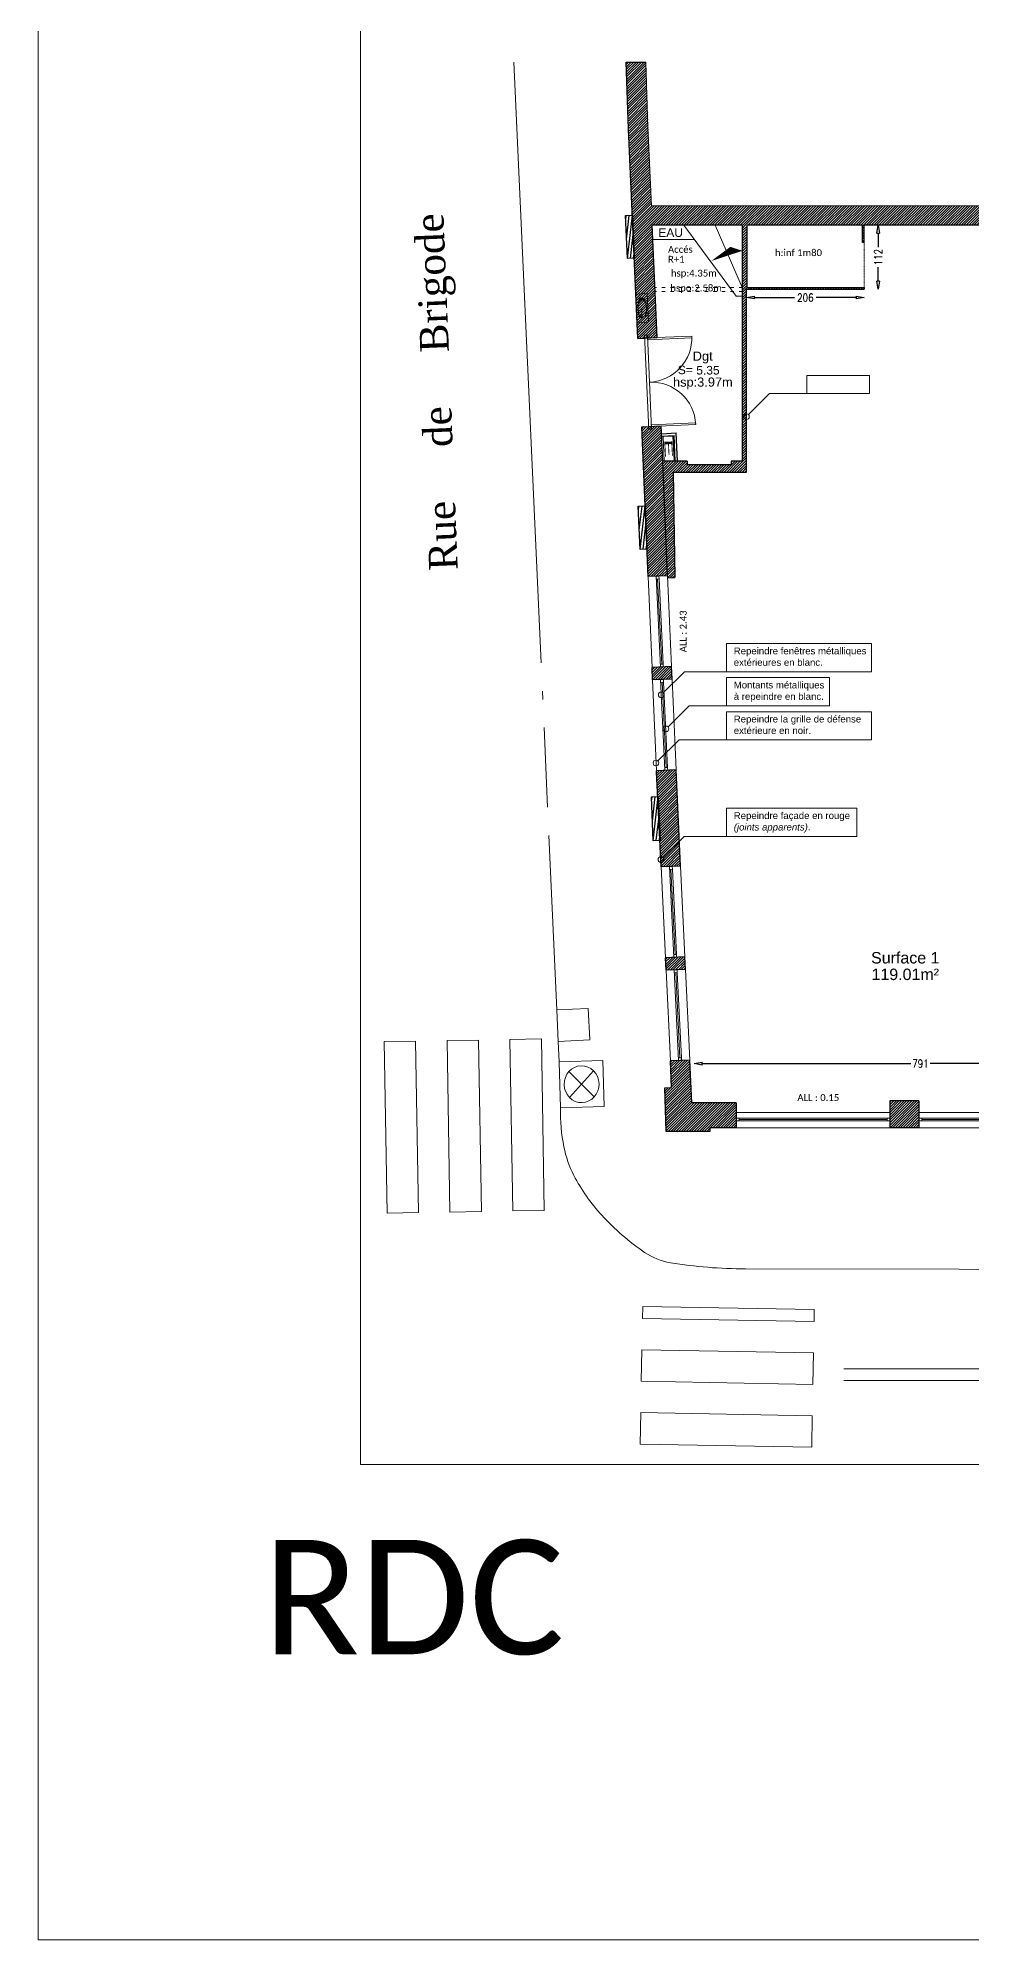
# Model space of a CAD drawing. Header units: millimetres. Extents: x -14819 to 43195, y -10328 to 20814.
# Drawn here: x 5508 to 7141, y -826 to 2501 of the extents above; entities that cross this region are included whole.
import ezdxf
from ezdxf.enums import TextEntityAlignment as Align

# ---------------------------------------------------------------- set-up
doc = ezdxf.new("R2010")
doc.units = ezdxf.units.MM
doc.header["$PDMODE"] = 3
for name, pattern in [('ACAD_ISO03W100', [30, 12, -18]), ('Chemin', [0.5, 0.3, -0.2]), ('Cotation', [0.2, 0.1, -0.1])]:
    doc.linetypes.add(name, pattern=pattern)
for name, color, linetype, lineweight in [('00 - Mise en Sécurité', 30, 'Continuous', 13), ('05 - Menuiserie', 150, 'Continuous', 5), ('41 - Côtes Intérieures', 71, 'Continuous', 9), ('59 - TxT', 120, 'Continuous', 0), ('_cadre100', 7, 'Continuous', 15), ('_Texte', 7, 'Continuous', 15), ('BO_bordure', 7, 'Continuous', 13), ('Escalier', 8, 'Continuous', 18), ('Etiq_Affectation', 7, 'Continuous', 0), ('Etiq_Num_appart', 7, 'Continuous', 0), ('Etiq_Surface', 7, 'Continuous', 0), ('Etiq_Typologie', 7, 'Continuous', 0), ('Etiquette', 7, 'Continuous', 13), ('hauteur inf1.8m', 11, 'Continuous', 0), ('MA_assainissement', 30, 'Continuous', 13), ('ME_electricite', 1, 'Continuous', 13), ('Menuiserie_cps', 7, 'Continuous', 15), ('MG_gaz', 40, 'Continuous', 13), ('MR_topo', 7, 'Continuous', 5), ('MSH_signalisation-horizontale', 7, 'Continuous', 9), ('Mur_coupe', 7, 'Continuous', 25), ('Mur_projeté', 8, 'ACAD_ISO03W100', 18), ('Mur_vu', 8, 'Continuous', 18), ('MW_eau', 5, 'Continuous', 13)]:
    doc.layers.add(name, color=color, linetype=linetype, lineweight=lineweight)
doc.layers.add('10 - Hachures', color=7, linetype='Continuous', lineweight=18, true_color=0x646464)
for name, color, linetype, lineweight, plot in [('_mur_fantome', 2, 'Continuous', 0, False), ('Etiq_Adresse', 7, 'Continuous', 0, False), ('Etiq_Mesure_ou_non', 7, 'Continuous', 0, False), ('Menuiserie_seuil', 8, 'Continuous', 9, False)]:
    doc.layers.add(name, color=color, linetype=linetype, lineweight=lineweight, plot=plot)
doc.styles.add('CR_Cot', font='simplex.shx', dxfattribs={"width": 0.8})
doc.styles.add('Dutch', font='dutch.ttf')
doc.styles.add('Legend', font='calibri.ttf')
doc.styles.add('NUV', font='arial.ttf')
doc.styles.get("Standard").update_dxf_attribs({"font": 'arial.ttf'})
doc.styles.add('Stylbloc-bdu', font='sanss___.ttf')
doc.dimstyles.get("Standard").update_dxf_attribs({"dimtxt": 14, "dimasz": 14, "dimexe": 0.18, "dimexo": 0.0625, "dimgap": 5, "dimtad": 0, "dimtoh": 1, "dimdec": 0, "dimzin": 0, "dimdsep": 46, "dimtxsty": 'CR_Cot', "dimblk": 'CLOSEDBLANK', "dimcen": 0, "dimse1": 1, "dimse2": 1, "dimadec": 0, "dimazin": 0, "dimtfac": 1, "dimtdec": 0, "dimtofl": 0, "dimtmove": 0, "dimatfit": 3, "dimfxl": 1, "dimtolj": 1, "dimtzin": 0, "dimarcsym": 0})

# ---------------------------------------------------------------- blocks, each defined once
blk = doc.blocks.new('Fenetre_269')
blk.add_lwpolyline([(0.05, 0.05), (0.05, 0), (0, 0), (0, 0.05), (2.69, 0.05), (2.69, 0), (2.64, 0), (2.64, 0.05), (2.64, 0.025), (0.05, 0.025), (0.05, 0), (2.64, 0)])
blk = doc.blocks.new('Fenetre_159')
blk.add_lwpolyline([(0.05, 0.05), (0.05, 0), (0, 0), (0, 0.05), (1.59, 0.05), (1.59, 0), (1.54, 0), (1.54, 0.05), (1.54, 0.025), (0.05, 0.025), (0.05, 0), (1.54, 0)])
blk = doc.blocks.new('Porte_Double_155')
at = {"layer": 'Menuiserie_cps', "color": 1, "lineweight": 9}
for points in [[(0, 0), (0, 0.775), (0.03, 0.775), (0.03, 0)], [(1.55, 0), (1.55, 0.775), (1.52, 0.775), (1.52, 0)]]:
    blk.add_lwpolyline(points, close=True, dxfattribs=at)
at = {"layer": 'Menuiserie_cps', "lineweight": 9}
for centre, start, end in [((0, 0), 0, 90), ((1.55, 0), 90, 180)]:
    blk.add_arc(centre, 0.775, start, end, dxfattribs=at)
at = {"layer": 'Menuiserie_seuil'}
blk.add_lwpolyline([(-0.05, 0), (1.6, 0), (1.6, -0.05), (-0.05, -0.05)], close=True, dxfattribs=at)
blk = doc.blocks.new('Ha9')
blk.add_lwpolyline([(-0.5, 0.5), (-0.5, -0.5), (0.5, -0.5), (0.5, 0.5)], close=True)
at = {"flags": 128}
for points in [[(-0.283, 0.283), (0.283, -0.283)], [(0.283, 0.283), (-0.283, -0.283)]]:
    blk.add_lwpolyline(points, dxfattribs=at)
blk.add_circle((0, 0), 0.4)
blk = doc.blocks.new('Ha5')
blk.add_lwpolyline([(-0.5, -0.5), (0.5, -0.5), (0.5, 0.5), (-0.5, 0.5)], close=True)
blk = doc.blocks.new('Hv8')
for p, q in [((-0.5, 0.398), (-0.398, 0.5)), ((-0.5, -0.051), (0.051, 0.5)), ((-0.5, -0.5), (0.5, 0.5)), ((-0.051, -0.5), (0.5, 0.051)), ((0.398, -0.5), (0.5, -0.398))]:
    blk.add_line(p, q)
blk.add_lwpolyline([(-0.5, -0.5), (0.5, -0.5), (0.5, 0.5), (-0.5, 0.5)], close=True)
blk = doc.blocks.new('Hg4')
blk.add_lwpolyline([(-0.5, -0.5), (0.5, -0.5), (0.5, 0.5), (-0.5, 0.5)], close=True)
at = {"style": 'Stylbloc-bdu'}
blk.add_text('G', height=0.8, dxfattribs=at).set_placement((0, 0), align=Align.MIDDLE_CENTER)
blk = doc.blocks.new('He4')
blk.add_lwpolyline([(-0.5, -0.5), (0.5, -0.5), (0.5, 0.5), (-0.5, 0.5)], close=True)
at = {"style": 'Stylbloc-bdu'}
blk.add_text('E', height=0.8, dxfattribs=at).set_placement((0, 0), align=Align.MIDDLE_CENTER)
blk = doc.blocks.new('Etiquette_Copro')
at = {"layer": 'Etiq_Adresse'}
blk.add_attdef('ADRESSE', text='', height=0.16, rotation=0.0292, dxfattribs=at).set_placement((0.047, -0.725), align=Align.CENTER)
at = {"layer": 'Etiq_Affectation'}
blk.add_attdef('AFFECTATION', text='', height=0.16, rotation=0.0292, dxfattribs=at).set_placement((0.044, -0.07), align=Align.CENTER)
at = {"layer": 'Etiq_Mesure_ou_non'}
blk.add_attdef('MESURE', text='', height=0.16, rotation=0.0292, dxfattribs=at).set_placement((0.043, 0.616), align=Align.CENTER)
at = {"layer": 'Etiq_Num_appart'}
blk.add_attdef('NUMERO_APPARTEMENT', text='', height=0.16, rotation=0.0292, dxfattribs=at).set_placement((0.047, -0.525), align=Align.CENTER)
at = {"layer": 'Etiq_Surface'}
blk.add_text('S=', height=0.15, rotation=0.0292, dxfattribs=at).set_placement((-0.391, -0.307))
blk.add_attdef('SURFACE', text='', height=0.15, rotation=0.0292, dxfattribs=at).set_placement((-0.068, -0.358), align=Align.BOTTOM_LEFT)
at = {"layer": 'Etiq_Typologie'}
blk.add_attdef('TYPOLOGIE', text='', height=0.16, rotation=0.0292, dxfattribs=at).set_placement((0.047, -0.925), align=Align.CENTER)
blk = doc.blocks.new('_ClosedBlank')
at = {"color": 0, "linetype": 'ByBlock', "lineweight": -2}
for p, q in [((-1, 0.17), (0, 0)), ((-1, 0.17), (-1, -0.17)), ((0, 0), (-1, -0.17))]:
    blk.add_line(p, q, dxfattribs=at)
blk = doc.blocks.new('*D735')
at = {"layer": '41 - Côtes Intérieures', "color": 0, "lineweight": -2, "transparency": 16777216}
for p, q in [((6976.9, 2159.5), (6976.9, 2134.8)), ((6976.9, 2075.5), (6976.9, 2100.3))]:
    blk.add_line(p, q, dxfattribs=at)
at = {"layer": 'Defpoints', "color": 0, "transparency": 16777216}
for p in [(6952.4, 2173.5), (6976.9, 2173.5), (6952.4, 2061.5)]:
    blk.add_point(p, dxfattribs=at)
at = {"layer": '41 - Côtes Intérieures', "color": 0, "lineweight": -2, "transparency": 16777216, "xscale": 14, "yscale": 14, "zscale": 14}
for p, rotation in [((6976.9, 2173.5), 90), ((6976.9, 2061.5), 270)]:
    blk.add_blockref('_ClosedBlank', p, dxfattribs=dict(at, rotation=rotation))
at = {"layer": '41 - Côtes Intérieures', "color": 0, "transparency": 16777216, "insert": (6976.9, 2117.5), "char_height": 14, "attachment_point": 5, "rotation": 90, "style": 'CR_Cot'}
blk.add_mtext('\\A1;112', dxfattribs=at)
blk = doc.blocks.new('*D736')
at = {"layer": '41 - Côtes Intérieures', "color": 0, "lineweight": -2, "transparency": 16777216}
for p, q in [((6760.4, 2046.8), (6830.3, 2046.8)), ((6938.4, 2046.8), (6868.6, 2046.8))]:
    blk.add_line(p, q, dxfattribs=at)
at = {"layer": 'Defpoints', "color": 0, "transparency": 16777216}
for p in [(6746.4, 2061.5), (6952.4, 2061.5), (6952.4, 2046.8)]:
    blk.add_point(p, dxfattribs=at)
at = {"layer": '41 - Côtes Intérieures', "color": 0, "lineweight": -2, "transparency": 16777216, "xscale": 14, "yscale": 14, "zscale": 14, "rotation": 180}
blk.add_blockref('_ClosedBlank', (6746.4, 2046.8), dxfattribs=at)
at = {"layer": '41 - Côtes Intérieures', "color": 0, "lineweight": -2, "transparency": 16777216, "xscale": 14, "yscale": 14, "zscale": 14}
blk.add_blockref('_ClosedBlank', (6952.4, 2046.8), dxfattribs=at)
at = {"layer": '41 - Côtes Intérieures', "color": 0, "transparency": 16777216, "insert": (6849.4, 2046.8), "char_height": 14, "attachment_point": 5, "style": 'CR_Cot'}
blk.add_mtext('\\A1;206', dxfattribs=at)
blk = doc.blocks.new('*D871')
at = {"layer": '41 - Côtes Intérieures', "color": 0, "lineweight": -2, "transparency": 16777216}
for p, q in [((6669.1, 706.8), (7033.6, 706.8)), ((7432.1, 706.8), (7067.6, 706.8))]:
    blk.add_line(p, q, dxfattribs=at)
at = {"layer": 'Defpoints', "color": 0, "transparency": 16777216}
for p in [(7446.1, 706.8), (6655.1, 638.5), (7446.1, 643.5)]:
    blk.add_point(p, dxfattribs=at)
at = {"layer": '41 - Côtes Intérieures', "color": 0, "lineweight": -2, "transparency": 16777216, "xscale": 14, "yscale": 14, "zscale": 14, "rotation": 180}
blk.add_blockref('_ClosedBlank', (6655.1, 706.8), dxfattribs=at)
at = {"layer": '41 - Côtes Intérieures', "color": 0, "lineweight": -2, "transparency": 16777216, "xscale": 14, "yscale": 14, "zscale": 14}
blk.add_blockref('_ClosedBlank', (7446.1, 706.8), dxfattribs=at)
at = {"layer": '41 - Côtes Intérieures', "color": 0, "transparency": 16777216, "insert": (7050.6, 706.8), "char_height": 14, "attachment_point": 5, "style": 'CR_Cot'}
blk.add_mtext('\\A1;791', dxfattribs=at)
blk = doc.blocks.new('A$Ca2a0d44e')
at = {"layer": '00 - Mise en Sécurité', "linetype": 'Continuous'}
for points in [[(-105.7, 40.4), (-40.4, 40.4)], [(-40.4, 40.4), (-3.5, 3.5)]]:
    blk.add_lwpolyline(points, dxfattribs=at)
blk.add_circle((0, 0), 5, dxfattribs=at)

msp = doc.modelspace()

# ---------------------------------------------------------------- hatches: boundary and pattern name
at = {"layer": '10 - Hachures', "lineweight": 18}
h = msp.add_hatch(dxfattribs=at)
h.set_pattern_fill('ANSI31', color=256)
h.paths.add_polyline_path([(6536.46, 2458.98), (6556.52, 1975.52), (6590.48, 1977.02), (6581.81, 2173.52), (7446.09, 2173.52), (7446.09, 2110.77), (7483.09, 2110.77), (7483.09, 2173.52), (7679.09, 2173.52), (7679.09, 2110.77), (7706.09, 2110.77), (7706.09, 2173.52), (8685.44, 2173.52), (8685.44, 1547.52), (8710.44, 1547.52), (8710.44, 1622.52), (8735.46, 1622.52), (8735.46, 1642.52), (8707.44, 1642.52), (8707.44, 2173.52), (8903.46, 2173.52), (8903.46, 2162.52), (8953.46, 2162.52), (8953.46, 2173.52), (9230.44, 2173.52), (9230.44, 1642.52), (8828.46, 1642.52), (8828.46, 1622.52), (9230.44, 1622.52), (9230.44, 1095.63), (9250.44, 1095.58), (9250.44, 1144.58), (9554.46, 1144.58), (9554.46, 714.58), (9665.46, 714.58), (9665.46, 628.48), (9543.96, 628.48), (9543.99, 594.66), (10129.83, 594.66), (10129.83, 628.48), (9685.46, 628.48), (9685.46, 734.58), (9574.46, 734.58), (9574.46, 1164.58), (9250.44, 1164.58), (9250.44, 2207.52), (6580.31, 2207.52), (6570.47, 2458.98)])
h = msp.add_hatch(dxfattribs=at)
h.set_pattern_fill('ANSI31', color=256)
h.paths.add_polyline_path([(6746.44, 1948.87, -0.4142136), (6741.44, 1953.87, -0.4142136), (6746.44, 1958.87), (6746.44, 2061.52), (6952.44, 2061.52), (6952.44, 2064.52), (6747.44, 2064.52), (6747.44, 2173.52), (6739.44, 2173.52), (6739.44, 1954.52), (6739.44, 1760.52), (6719.99, 1760.52), (6719.99, 1754.52), (6642.99, 1754.52), (6642.99, 1760.52), (6599.99, 1760.52), (6608.64, 1560.37), (6608.8, 1556.67), (6621.24, 1557.21), (6621.24, 1557.21), (6618.09, 1741.52), (6746.44, 1741.52)])
h.paths.add_polyline_path([(6952.44, 2173.52), (6949.44, 2173.52), (6949.44, 2143.52), (6952.44, 2143.52)], flags=17)
h.paths.add_polyline_path([(6746.44, 1954.52), (6746.44, 1958.87, 0.4142136), (6741.44, 1953.87, 0.4142136), (6746.44, 1948.87)], flags=17)
h = msp.add_hatch(dxfattribs=at)
h.set_pattern_fill('ANSI31', color=256)
h.paths.add_polyline_path([(6599.99, 1760.52), (6597.31, 1822.43), (6597.3, 1822.71), (6563.34, 1820.96), (6574.67, 1558.9), (6608.64, 1560.37)])
h = msp.add_hatch(dxfattribs=at)
h.set_pattern_fill('ANSI31', color=256)
h.paths.add_polyline_path([(6615.5, 1401.49), (6581.53, 1400.02), (6582.48, 1378.04), (6616.45, 1379.51)])
h = msp.add_hatch(dxfattribs=at)
h.set_pattern_fill('ANSI31', color=256)
h.paths.add_polyline_path([(6623.31, 1220.76), (6589.34, 1219.29), (6589.42, 1217.4), (6597.32, 1050.99), (6631.29, 1052.39)])
h = msp.add_hatch(dxfattribs=at)
h.set_pattern_fill('ANSI31', color=256)
h.paths.add_polyline_path([(6638.83, 893.54), (6604.85, 892.14), (6605.9, 870.16), (6639.87, 871.57)], flags=17)
h = msp.add_hatch(dxfattribs=at)
h.set_pattern_fill('ANSI31', color=256)
h.paths.add_polyline_path([(6728.59, 638.52), (6717.59, 638.52), (6650.92, 638.52), (6647.4, 712.84), (6630.41, 712.14), (6627.91, 712.02), (6627.91, 712.04), (6613.42, 711.44), (6615.63, 664.91), (6603.63, 664.55), (6605.91, 588.38), (6682.54, 588.38), (6682.55, 594.52), (6728.59, 594.52)])
h = msp.add_hatch(dxfattribs=at)
h.set_pattern_fill('ANSI31', color=256)
h.paths.add_polyline_path([(7048.09, 641.52), (6997.09, 641.52), (6997.09, 594.52), (7048.09, 594.52)])

# ---------------------------------------------------------------- linework, layer by layer
at = {"layer": '00 - Mise en Sécurité'}
msp.add_lwpolyline([(6961.33, 1910.69), (6852.12, 1910.69), (6852.12, 1879.01), (6961.33, 1879.01)], close=True, dxfattribs=at)
at = {"layer": '00 - Mise en Sécurité', "linetype": 'Continuous'}
for points in [[(6786.84, 1879.01), (6749.98, 1842.15)], [(6786.84, 1879.01), (6749.98, 1842.15)], [(6852.12, 1879.01), (6786.84, 1879.01)], [(6852.12, 1879.01), (6786.84, 1879.01)]]:
    msp.add_lwpolyline(points, dxfattribs=at)
at = {"layer": '00 - Mise en Sécurité', "elevation": 16.7}
for points in [[(6964.87, 1441.64), (6711.52, 1441.64), (6711.52, 1392.3), (6964.87, 1392.3)], [(6891.57, 1382.06), (6711.52, 1382.06), (6711.52, 1332.72), (6891.57, 1332.72)], [(6964.87, 1322.49), (6711.52, 1322.49), (6711.52, 1273.15), (6964.87, 1273.15)], [(6939.21, 1153.59), (6711.52, 1153.59), (6711.52, 1104.25), (6939.21, 1104.25)]]:
    msp.add_lwpolyline(points, close=True, dxfattribs=at)
for points in [[(6703.25, 1392.3), (6711.52, 1392.3)], [(6693.96, 1273.15), (6711.52, 1273.15)], [(6702.61, 1104.25), (6711.52, 1104.25)]]:
    msp.add_lwpolyline(points, dxfattribs=at)
at = {"layer": '00 - Mise en Sécurité', "linetype": 'Continuous', "elevation": 16.7}
for points in [[(6646.23, 1332.72), (6609.37, 1295.87)], [(6711.52, 1332.72), (6646.23, 1332.72)]]:
    msp.add_lwpolyline(points, dxfattribs=at)
at = {"layer": '00 - Mise en Sécurité', "linetype": 'Continuous'}
for centre in [(6746.44, 1838.61), (6746.44, 1838.61), (6605.84, 1292.33, 16.7)]:
    msp.add_circle(centre, 5, dxfattribs=at)
at = {"layer": '05 - Menuiserie'}
msp.add_lwpolyline([(7053.09, 611.52), (7053.09, 606.52), (7048.09, 606.52), (7048.09, 611.52), (7318.09, 611.52), (7318.09, 606.52), (7313.09, 606.52), (7313.09, 611.52), (7313.09, 609.02), (7053.09, 609.02), (7053.09, 606.52), (7313.09, 606.52)], dxfattribs=at)
at = {"layer": '59 - TxT', "lineweight": 18}
msp.add_lwpolyline([(5508.08, 17542.95), (12678.08, 17542.95), (12678.08, -826.17), (5508.08, -826.17)], close=True, dxfattribs=at)
at = {"layer": '_cadre100', "flags": 128}
msp.add_lwpolyline([(6071.5, 5.76), (10271.5, 5.76), (10271.5, 2975.76), (6071.5, 2975.76)], close=True, dxfattribs=at)
at = {"layer": '_mur_fantome', "color": 2, "flags": 128}
msp.add_lwpolyline([(6580.31, 2207.52), (6574.3, 2343.59), (6570.47, 2458.98)], dxfattribs=at)
at = {"layer": '_mur_fantome', "flags": 128}
msp.add_lwpolyline([(9250.44, 2207.52), (6580.31, 2207.52)], dxfattribs=at)
at = {"layer": 'BO_bordure', "flags": 128}
for points in [[(6387.48, 1407.97), (6339.9, 2458.98)], [(6390.37, 1343.98), (6389.71, 1358.63)], [(6398.91, 1155.33), (6392.61, 1294.65)], [(6414.96, 800.75), (6401.15, 1106)], [(6419.07, 710.11), (6417.45, 745.8)]]:
    msp.add_lwpolyline(points, dxfattribs=at)
msp.add_lwpolyline([(10129.83, 342.64), (10106.48, 342.7), (6744.8, 347.75, -0.0402847), (6613.58, 358.54, -0.1099776), (6568.36, 376.69, -0.0569679), (6493.58, 441.55, -0.0662323), (6444.74, 511.41, -0.0707264), (6427.37, 561.03, -0.0539936), (6421.35, 629.49)], format="xyb", dxfattribs=at)
at = {"layer": 'Escalier', "flags": 128}
for points in [[(6728.44, 2049.52), (6636.81, 2173.52)], [(6739.44, 2063.52), (6691.69, 2173.52)], [(6739.44, 2049.52), (6728.44, 2049.52)]]:
    msp.add_lwpolyline(points, dxfattribs=at)
msp.add_lwpolyline([(6683.68, 2110.08, 0, 0, 0), (6708.93, 2128.74, 20, 0, 0), (6739.44, 2128.74, 0, 0, 0)], format="xyseb", dxfattribs=at)
at = {"layer": 'hauteur inf1.8m', "linetype": 'Cotation', "ltscale": 4, "flags": 128}
msp.add_lwpolyline([(6952.44, 2143.52), (6952.44, 2064.52)], dxfattribs=at)
at = {"layer": 'MSH_signalisation-horizontale'}
for p, q in [((6168.08, 746.28), (6113.09, 745.36)), ((6113.09, 745.36), (6118.11, 445.4)), ((6173.1, 446.32), (6168.08, 746.28)), ((6278.06, 748.12), (6223.07, 747.2)), ((6223.07, 747.2), (6228.09, 447.24)), ((6283.09, 448.17), (6278.06, 748.12)), ((6388.05, 749.96), (6333.06, 749.04)), ((6333.06, 749.04), (6338.08, 449.09)), ((6393.07, 450.01), (6388.05, 749.96)), ((6118.11, 445.4), (6173.1, 446.32)), ((6228.09, 447.24), (6283.09, 448.17)), ((6338.08, 449.09), (6393.07, 450.01))]:
    msp.add_line(p, q, dxfattribs=at)
at = {"layer": 'MSH_signalisation-horizontale', "flags": 128}
for points in [[(7397.87, 346.77), (7397.6, 172.72), (6916.67, 172.8)], [(7417.07, 152.71), (6916.67, 152.8)]]:
    msp.add_lwpolyline(points, dxfattribs=at)
at = {"layer": 'MSH_signalisation-horizontale'}
for points in [[(6864.67, 255.68), (6865.06, 276.43), (6565.11, 282), (6564.73, 261.25)], [(6862.63, 145.7), (6863.65, 200.69), (6563.7, 206.26), (6562.68, 151.27)], [(6860.59, 35.72), (6861.61, 90.71), (6561.66, 96.28), (6560.64, 41.29)]]:
    msp.add_lwpolyline(points, close=True, dxfattribs=at)
at = {"layer": 'Mur_coupe', "flags": 128}
for points in [[(6556.52, 1975.52), (6540.32, 2342.28), (6536.46, 2458.98)], [(6590.48, 1977.02), (6581.81, 2173.52)], [(6739.44, 2173.52), (6581.81, 2173.52)], [(6739.44, 1954.52), (6739.44, 2173.52)], [(6949.44, 2173.52), (6747.44, 2173.52)], [(6747.44, 2064.52), (6747.44, 2173.52)], [(6949.44, 2143.52), (6949.44, 2173.52)], [(6952.44, 2143.52), (6952.44, 2173.52)], [(7446.09, 2173.52), (6952.44, 2173.52)], [(6952.44, 2143.52), (6949.44, 2143.52)], [(6746.44, 1954.52), (6746.44, 2061.52)], [(6739.44, 1760.52), (6739.44, 1954.52)], [(6563.34, 1820.96), (6597.3, 1822.71)], [(6574.67, 1558.9), (6563.34, 1820.96)], [(6599.99, 1760.52), (6597.31, 1822.43), (6597.3, 1822.71)], [(6597.9, 1808.72), (6623.87, 1810.05)], [(6598.11, 1804.73), (6620.05, 1805.85)], [(6619.88, 1809.85), (6619.87, 1809.88)], [(6622.01, 1760.52), (6620.05, 1805.85)], [(6626.01, 1760.52), (6623.87, 1810.05)], [(6624.04, 1806.06), (6624.08, 1806.06)], [(6608.64, 1560.37), (6599.99, 1760.52)], [(6642.99, 1760.52), (6600.05, 1760.52)], [(6618.09, 1741.52), (6621.29, 1557.21)], [(6642.99, 1760.52), (6642.99, 1754.52)], [(6719.99, 1754.52), (6642.99, 1754.52)], [(6719.99, 1760.52), (6719.99, 1754.52)], [(6739.44, 1760.52), (6719.99, 1760.52)], [(6616.45, 1379.51), (6615.5, 1401.49)], [(6597.32, 1050.99), (6589.42, 1217.4), (6589.34, 1219.29)], [(6631.29, 1052.39), (6623.31, 1220.76)], [(6639.87, 871.57), (6638.83, 893.54)], [(6728.59, 594.52), (6682.55, 594.52), (6682.54, 588.38), (6605.91, 588.38), (6603.63, 664.55), (6615.63, 664.91), (6613.42, 711.44)], [(6650.92, 638.52), (6647.4, 712.84)], [(7048.09, 594.52), (6997.09, 594.52)]]:
    msp.add_lwpolyline(points, dxfattribs=at)
at = {"layer": 'Mur_coupe', "color": 2, "flags": 128}
msp.add_lwpolyline([(6536.46, 2458.98), (6570.47, 2458.98)], dxfattribs=at)
at = {"layer": 'Mur_coupe', "flags": 128}
for points, elevation in [([(6747.44, 2064.52), (6952.44, 2064.52)], -195), ([(6746.44, 2061.52), (6952.44, 2061.52)], -195), ([(6556.52, 1975.52), (6590.48, 1977.02)], 20.17), ([(6608.64, 1560.37), (6574.67, 1558.9)], 16.7), ([(6608.8, 1556.67), (6621.29, 1557.21)], 16.7), ([(6615.5, 1401.49), (6581.53, 1400.02)], 16.7), ([(6582.48, 1378.04), (6581.53, 1400.02)], 11.13), ([(6616.45, 1379.51), (6582.48, 1378.04)], 16.7), ([(6623.31, 1220.76), (6589.34, 1219.29)], 16.7), ([(6631.29, 1052.39), (6597.32, 1050.99)], -11.08), ([(6638.83, 893.54), (6604.85, 892.14)], -11.08), ([(6605.9, 870.16), (6604.85, 892.14)], -5.54), ([(6639.87, 871.57), (6605.9, 870.16)], -11.08), ([(6647.4, 712.84), (6613.42, 711.44)], -11.08), ([(6728.59, 638.52), (6717.59, 638.52), (6717.59, 638.52), (6650.92, 638.52)], -195), ([(6728.59, 638.52), (6728.59, 594.52)], -195), ([(6997.09, 641.52), (6997.09, 594.52)], -195), ([(7048.09, 641.52), (6997.09, 641.52)], -195), ([(7048.09, 641.52), (7048.09, 594.52)], -195)]:
    msp.add_lwpolyline(points, dxfattribs=dict(at, elevation=elevation))
at = {"layer": 'Mur_coupe'}
for points in [[(6952.44, 2064.52), (6952.44, 2061.52)], [(6618.09, 1741.52), (6746.44, 1741.52), (6746.44, 1954.52)]]:
    msp.add_lwpolyline(points, dxfattribs=at)
at = {"layer": 'Mur_projeté', "ltscale": 0.5, "flags": 128}
for points in [[(6739.44, 2064.52), (6586.62, 2064.52)], [(6739.44, 2057.52), (6586.93, 2057.52)]]:
    msp.add_lwpolyline(points, dxfattribs=at)
at = {"layer": 'Mur_vu'}
for p, q in [((7318.09, 621.52, -195), (7048.09, 621.52, -195)), ((7048.09, 594.52), (7318.09, 594.52))]:
    msp.add_line(p, q, dxfattribs=at)
at = {"layer": 'Mur_vu', "flags": 128}
for points in [[(6655.28, 2148.52), (6582.91, 2148.52)], [(6728.59, 594.52), (6997.09, 594.52)]]:
    msp.add_lwpolyline(points, dxfattribs=at)
for points, elevation in [([(6581.53, 1400.02), (6574.67, 1558.9)], 11.13), ([(6608.64, 1560.37), (6615.5, 1401.49)], 11.13), ([(6589.34, 1219.29), (6582.48, 1378.04)], 11.13), ([(6623.31, 1220.76), (6616.45, 1379.51)], 11.13), ([(6604.85, 892.14), (6597.32, 1050.99)], -5.54), ([(6638.83, 893.54), (6631.29, 1052.39)], -5.54), ([(6613.42, 711.44), (6605.9, 870.16)], -5.54), ([(6997.09, 621.52), (6728.59, 621.52)], -195)]:
    msp.add_lwpolyline(points, dxfattribs=dict(at, elevation=elevation))
at = {"layer": 'Mur_vu', "lineweight": 18, "elevation": -11.08}
msp.add_lwpolyline([(6647.4, 712.84), (6639.87, 871.57)], dxfattribs=at)

# ---------------------------------------------------------------- block references
at = {"layer": '00 - Mise en Sécurité', "xscale": -1}
for p in [(6597.57, 1351.9, 16.7), (6588.28, 1232.75, 16.7), (6596.93, 1063.85, 16.7)]:
    msp.add_blockref('A$Ca2a0d44e', p, dxfattribs=at)
at = {"layer": '05 - Menuiserie', "xscale": 100, "yscale": 100, "zscale": 100}
for name, p, rotation in [('Porte_Double_155', (6573.5, 1976.27, 20.17), 272.5286245308689), ('Fenetre_159', (6601.01, 1400.87, 16.7), 92.7156123504075), ('Fenetre_159', (6608.82, 1220.14, 16.7), 92.7156123504075), ('Fenetre_159', (6624.34, 892.96, -11.08), 92.7156123504075), ('Fenetre_159', (6632.91, 712.26, -11.08), 92.7156123504075)]:
    msp.add_blockref(name, p, dxfattribs=dict(at, rotation=rotation))
msp.add_blockref('Fenetre_269', (6728.59, 606.52), dxfattribs=at)
at = {"layer": 'Etiquette'}
ref = msp.add_blockref('Etiquette_Copro', (6665.59, 1943.59), dxfattribs=dict(at, xscale=100, yscale=100, zscale=100))
ref.add_attrib('AFFECTATION', 'Dgt', dxfattribs={"layer": 'Etiq_Affectation', "height": 16, "rotation": 0.02922}).set_placement((6669.95, 1936.54), align=Align.CENTER)
ref.add_attrib('SURFACE', '5.35', dxfattribs={"layer": 'Etiq_Surface', "height": 15, "rotation": 0.02922}).set_placement((6658.76, 1907.8), align=Align.BOTTOM_LEFT)
ref.add_attrib('NUMERO_APPARTEMENT', 'hsp:3.97m', dxfattribs={"layer": 'Etiq_Num_appart', "height": 16, "rotation": 0.02922}).set_placement((6670.25, 1891.07), align=Align.CENTER)
at = {"layer": 'MA_assainissement', "zscale": 100}
for name, p, xscale, yscale, rotation in [('Ha5', (6443.68, 774.52, -195), 55.00357991351238, 55.00357991351238, 182.5919003278337), ('Ha9', (6458.27, 670.88, 2048.02), 76.14034837228674, -80.63684045445093, 181.6254176716813)]:
    msp.add_blockref(name, p, dxfattribs=dict(at, xscale=xscale, yscale=yscale, rotation=rotation))
at = {"layer": 'ME_electricite', "xscale": 43.03139278305623, "yscale": 17.21255711322251, "zscale": 43.03139278305623, "rotation": 272.9385581490098}
msp.add_blockref('He4', (6610.35, 1782.82), dxfattribs=at)
at = {"layer": 'MG_gaz', "xscale": 49.99999999999995, "yscale": 20, "zscale": 49.99999999999995, "rotation": 272.5863833129043}
msp.add_blockref('Hg4', (6564.2, 2028.58), dxfattribs=at)
at = {"layer": 'Mur_coupe', "yscale": -12, "zscale": 100}
for p, xscale, rotation in [((6542.68, 2152.97, -195), 75.2987173623861, 92.52862536819458), ((6564.91, 1644.42, -195), 75.6128296959232, 92.38705587020246), ((6587.96, 1135.43, 2059.11), 77.11739477365677, 92.29759674317052)]:
    msp.add_blockref('Hv8', p, dxfattribs=dict(at, xscale=xscale, rotation=rotation))

# ---------------------------------------------------------------- texts
at = {"layer": '00 - Mise en Sécurité', "lineweight": 18, "char_height": 12, "attachment_point": 1}
for s, width, insert in [('Repeindre fenêtres métalliques extérieures en blanc.', 260.0807, (6724.29, 1434.74)), ('Montants métalliques à repeindre en blanc.', 162.0423, (6724.29, 1375.17)), ('Repeindre la grille de défense extérieure en noir.', 260.0807, (6724.29, 1315.59)), ('Repeindre façade en rouge {\\fArial|b0|i1|c0|p34;(joints apparents)}.', 224.9595, (6724.29, 1146.69))]:
    msp.add_mtext_dynamic_manual_height_columns(s, width=width, gutter_width=62.94, heights=[0], dxfattribs=dict(at, insert=insert))
at = {"layer": '59 - TxT', "linetype": 'Continuous'}
for s, p in [('Surface 1', (7024.1, 882.02)), ('119.01m²', (7024.1, 853.02))]:
    msp.add_text(s, height=20, dxfattribs=at).set_placement(p, align=Align.CENTER)
at = {"layer": '_cadre100', "style": 'Legend'}
msp.add_text('RDC', height=200, dxfattribs=at).set_placement((5900.91, -326.32))
at = {"layer": '_Texte', "linetype": 'Chemin', "ltscale": 0.1, "style": 'Legend'}
for s, p in [('Accés', (6609.29, 2125.26)), ('R+1', (6609.29, 2107.93)), ('hsp:4.35m', (6614.47, 2083.68)), ('hspo:2.58m', (6613.48, 2057.72))]:
    msp.add_text(s, height=12, dxfattribs=at).set_placement(p)
at = {"layer": 'hauteur inf1.8m', "linetype": 'Chemin', "ltscale": 0.1, "style": 'Legend'}
msp.add_text('h:inf 1m80', height=12, rotation=360, dxfattribs=at).set_placement((6796.24, 2119.47))
at = {"layer": 'Menuiserie_cps', "linetype": 'Chemin', "ltscale": 0.1, "style": 'Legend'}
msp.add_text('ALL : 2.43', height=12, rotation=90, dxfattribs=at).set_placement((6641.88, 1426.43))
msp.add_text('ALL : 0.15', height=12, dxfattribs=at).set_placement((6835.46, 641.45))
at = {"layer": 'MR_topo', "insert": (6191.89, 1568.44, 2291.54), "char_height": 50, "attachment_point": 1, "rotation": 92.32235, "style": 'Dutch'}
msp.add_mtext_dynamic_manual_height_columns('Rue     de     Brigode', width=1566.6005, gutter_width=19369.12, heights=[0], dxfattribs=at)
at = {"layer": 'MW_eau', "style": 'NUV'}
msp.add_text('EAU', height=15, rotation=360, dxfattribs=at).set_placement((6592.34, 2153.01))

# ---------------------------------------------------------------- dimensions: what is measured, and where the dimension line sits
at = {"layer": '41 - Côtes Intérieures'}
dim = msp.add_linear_dim(base=(6976.89, 2173.52), p1=(6952.44, 2061.52), p2=(6952.44, 2173.52), angle=90, dimstyle='Standard', dxfattribs=at)
dim.commit()
dim.dimension.update_dxf_attribs({"geometry": '*D735', "text_midpoint": (6976.89, 2117.52)})
for base, p1, p2, picture, middle in [((6952.44, 2046.79), (6746.44, 2061.52), (6952.44, 2061.52), '*D736', (6849.44, 2046.79)), ((7446.09, 706.82), (6655.09, 638.52), (7446.09, 643.52), '*D871', (7050.59, 706.82))]:
    dim = msp.add_linear_dim(base=base, p1=p1, p2=p2, dimstyle='Standard', dxfattribs=at)
    dim.commit()
    dim.dimension.update_dxf_attribs({"geometry": picture, "text_midpoint": middle})

doc.saveas('drawing.dxf')
